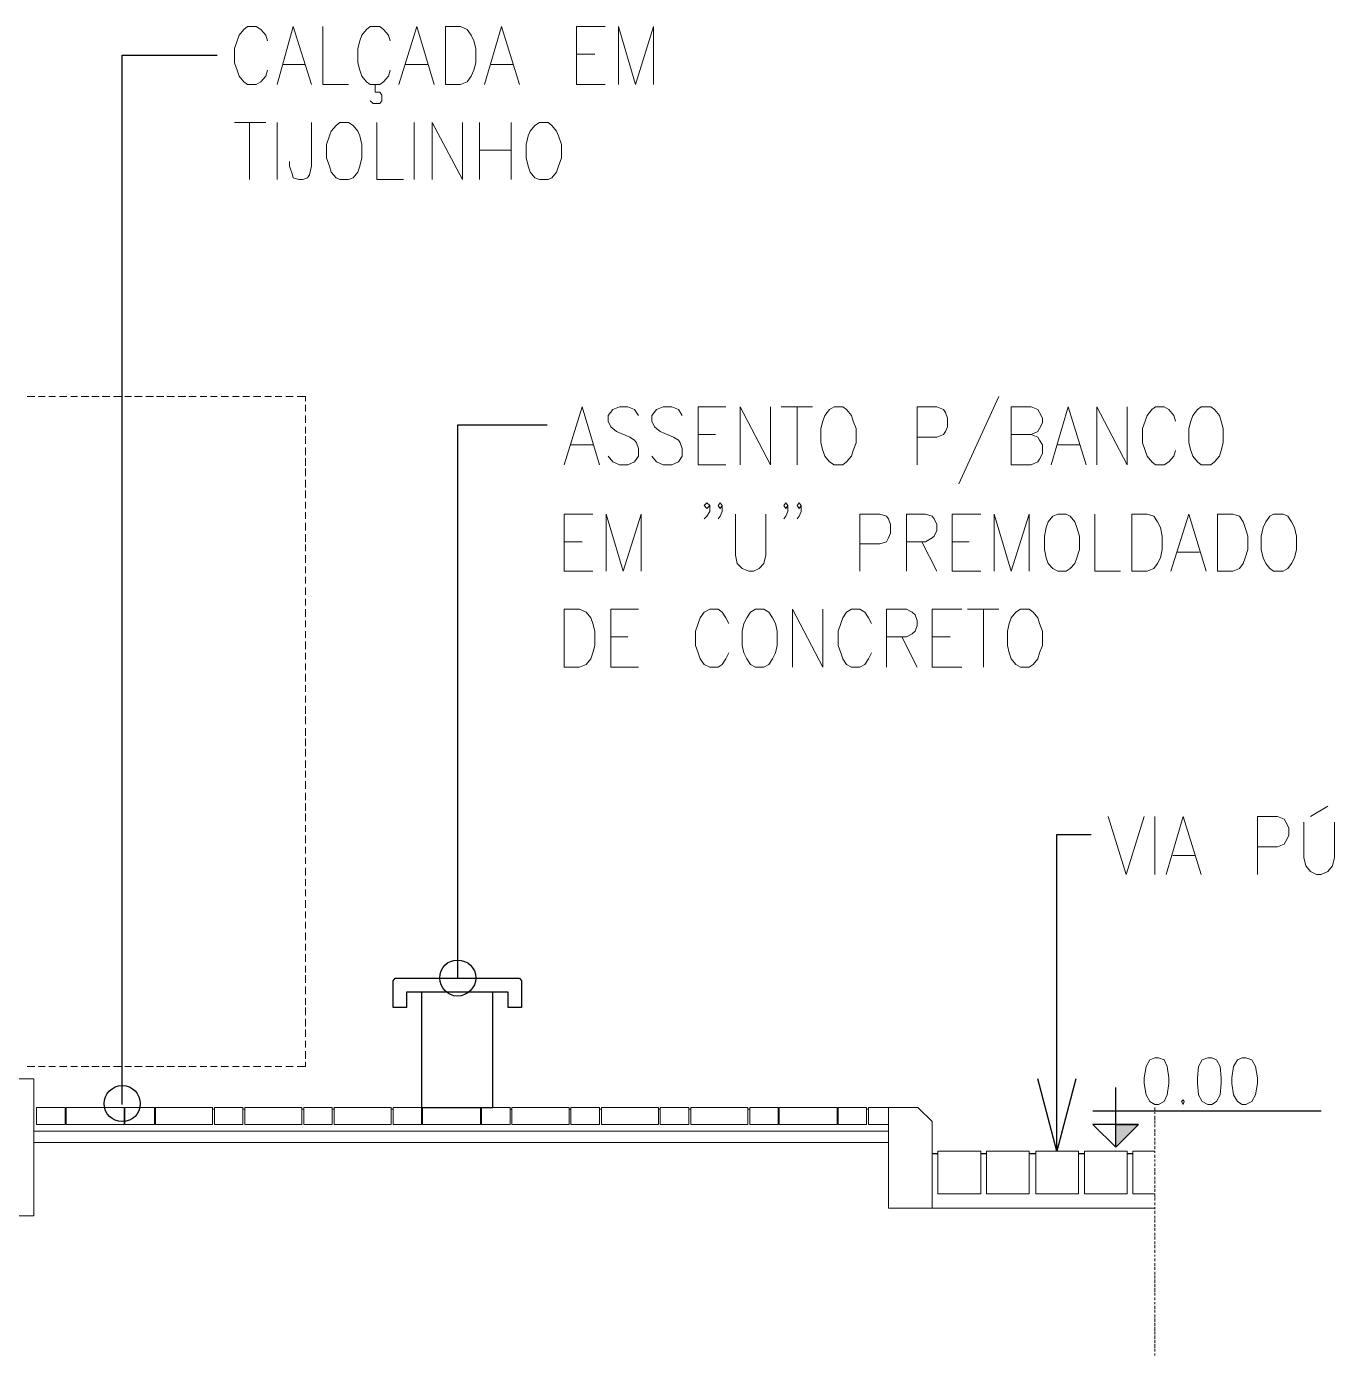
# Model space of a CAD drawing. Header units: millimetres. Extents: x 2928 to 3112, y 1220 to 1280.
# Drawn here: x 3082.811 to 3087.361, y 1247.515 to 1252.139 of the extents above; entities that cross this region are included whole.
import ezdxf

# ---------------------------------------------------------------- set-up
doc = ezdxf.new("R2010")
doc.units = ezdxf.units.MM

msp = doc.modelspace()

# ---------------------------------------------------------------- hatches: boundary and pattern name
at = {"true_color": 0x9a9a9a}
msp.add_hatch(color=253, dxfattribs=at).paths.add_polyline_path([(3086.60017, 1248.31839), (3086.67956, 1248.31839), (3086.60017, 1248.239)])

# ---------------------------------------------------------------- linework, layer by layer
at = {"color": 7, "linetype": 'Continuous', "lineweight": 9, "true_color": 0x000007}
for points in [[(3083.64945, 1252.08948), (3083.64284, 1252.10933), (3083.6263, 1252.12918), (3083.60976, 1252.1391), (3083.57998, 1252.1391), (3083.56675, 1252.12918), (3083.55021, 1252.10933), (3083.5436, 1252.08948), (3083.53367, 1252.06302), (3083.53367, 1252.0134), (3083.5436, 1251.98693), (3083.55021, 1251.96709), (3083.56675, 1251.94724), (3083.57998, 1251.93731), (3083.60976, 1251.93731), (3083.6263, 1251.94724), (3083.64284, 1251.96709), (3083.64945, 1251.98693)], [(3083.68253, 1251.93731), (3083.73877, 1252.1391), (3083.80162, 1251.93731)], [(3083.84131, 1252.1391), (3083.84131, 1251.93731), (3083.93063, 1251.93731)], [(3084.07618, 1252.08948), (3084.06956, 1252.10933), (3084.05302, 1252.12918), (3084.03979, 1252.1391), (3084.00671, 1252.1391), (3083.99348, 1252.12918), (3083.97694, 1252.10933), (3083.97033, 1252.08948), (3083.96371, 1252.06302), (3083.96371, 1252.0134), (3083.97033, 1251.98693), (3083.97694, 1251.96709), (3083.99348, 1251.94724), (3084.00671, 1251.93731), (3084.03979, 1251.93731), (3084.05302, 1251.94724), (3084.06956, 1251.96709), (3084.07618, 1251.98693)], [(3084.10595, 1251.93731), (3084.1688, 1252.1391), (3084.22835, 1251.93731)], [(3084.40367, 1251.93731), (3084.46321, 1252.1391), (3084.52607, 1251.93731)], [(3084.72454, 1251.93731), (3084.72454, 1252.1391), (3084.82378, 1252.1391)], [(3084.87009, 1251.93731), (3084.87009, 1252.1391), (3084.92964, 1251.93731), (3084.99249, 1252.1391), (3084.99249, 1251.93731)], [(3083.70238, 1252.00678), (3083.77846, 1252.00678), (3083.77846, 1252.00678)], [(3084.12911, 1252.00678), (3084.20519, 1252.00678), (3084.20519, 1252.00678)], [(3084.42683, 1252.00678), (3084.50291, 1252.00678), (3084.50291, 1252.00678)], [(3084.72454, 1252.04317), (3084.7874, 1252.04317), (3084.7874, 1252.04317)], [(3084.00671, 1251.88108), (3084.01664, 1251.87115), (3084.03979, 1251.87115), (3084.04641, 1251.88108), (3084.04641, 1251.90093), (3084.03979, 1251.91085), (3084.02325, 1251.91085), (3084.02325, 1251.93731)], [(3084.72454, 1251.93731), (3084.82378, 1251.93731), (3084.82378, 1251.93731)], [(3083.53367, 1251.80499), (3083.64284, 1251.80499), (3083.64284, 1251.80499)], [(3083.5866, 1251.80499), (3083.5866, 1251.60652), (3083.5866, 1251.60652)], [(3083.68253, 1251.80499), (3083.68253, 1251.60652), (3083.68253, 1251.60652)], [(3083.80162, 1251.80499), (3083.80162, 1251.65283), (3083.795, 1251.62306), (3083.78839, 1251.61313), (3083.77185, 1251.60652), (3083.75861, 1251.60652), (3083.73877, 1251.61313), (3083.73546, 1251.62306), (3083.72553, 1251.65283), (3083.72553, 1251.66937)], [(3084.02987, 1251.80499), (3084.02987, 1251.60652), (3084.12249, 1251.60652)], [(3084.15888, 1251.80499), (3084.15888, 1251.60652), (3084.15888, 1251.60652)], [(3084.22173, 1251.60652), (3084.22173, 1251.80499), (3084.32759, 1251.60652), (3084.32759, 1251.80499)], [(3084.38713, 1251.80499), (3084.38713, 1251.60652), (3084.38713, 1251.60652)], [(3084.49629, 1251.80499), (3084.49629, 1251.60652), (3084.49629, 1251.60652)], [(3084.38713, 1251.70906), (3084.49629, 1251.70906), (3084.49629, 1251.70906)], [(3086.19329, 1250.8523), (3086.05435, 1250.54796), (3086.05435, 1250.54796)], [(3084.68154, 1250.61412), (3084.74439, 1250.81591), (3084.80394, 1250.61412)], [(3084.93956, 1250.78614), (3084.92633, 1250.80599), (3084.90317, 1250.81591), (3084.8734, 1250.81591), (3084.85025, 1250.80599), (3084.83371, 1250.78614), (3084.83371, 1250.76629), (3084.84363, 1250.74644), (3084.85025, 1250.73983), (3084.86348, 1250.7299), (3084.90979, 1250.71005), (3084.92633, 1250.70013), (3084.93295, 1250.69021), (3084.93956, 1250.67036), (3084.93956, 1250.64389), (3084.92633, 1250.62405), (3084.90317, 1250.61412), (3084.8734, 1250.61412), (3084.85025, 1250.62405), (3084.83371, 1250.64389)], [(3085.09173, 1250.78614), (3085.0785, 1250.80599), (3085.05534, 1250.81591), (3085.02557, 1250.81591), (3085.00241, 1250.80599), (3084.98587, 1250.78614), (3084.98587, 1250.76629), (3084.9958, 1250.74644), (3085.00241, 1250.73983), (3085.01565, 1250.7299), (3085.06196, 1250.71005), (3085.0785, 1250.70013), (3085.08511, 1250.69021), (3085.09173, 1250.67036), (3085.09173, 1250.64389), (3085.0785, 1250.62405), (3085.05534, 1250.61412), (3085.02557, 1250.61412), (3085.00241, 1250.62405), (3084.98587, 1250.64389)], [(3085.14796, 1250.61412), (3085.14796, 1250.81591), (3085.2439, 1250.81591)], [(3085.29352, 1250.61412), (3085.29352, 1250.81591), (3085.39937, 1250.61412), (3085.39937, 1250.81591)], [(3085.43576, 1250.81591), (3085.54492, 1250.81591), (3085.54492, 1250.81591)], [(3085.49199, 1250.81591), (3085.49199, 1250.61412), (3085.49199, 1250.61412)], [(3085.9088, 1250.61412), (3085.9088, 1250.81591), (3085.97827, 1250.81591), (3086.00142, 1250.80599), (3086.00804, 1250.79606), (3086.01465, 1250.77621), (3086.01465, 1250.74644), (3086.00804, 1250.7299), (3086.00142, 1250.71998), (3085.97827, 1250.71005), (3085.9088, 1250.71005)], [(3086.30576, 1250.71998), (3086.32891, 1250.71005), (3086.33553, 1250.70013), (3086.34545, 1250.68359), (3086.34545, 1250.65382), (3086.33553, 1250.63397), (3086.32891, 1250.62405), (3086.30576, 1250.61412), (3086.23629, 1250.61412), (3086.23629, 1250.81591), (3086.30576, 1250.81591), (3086.32891, 1250.80599), (3086.33553, 1250.79606), (3086.34545, 1250.77621), (3086.34545, 1250.75967), (3086.33553, 1250.73983), (3086.32891, 1250.7299), (3086.30576, 1250.71998), (3086.23629, 1250.71998)], [(3086.37522, 1250.61412), (3086.43477, 1250.81591), (3086.49762, 1250.61412)], [(3086.53401, 1250.61412), (3086.53401, 1250.81591), (3086.63986, 1250.61412), (3086.63986, 1250.81591)], [(3086.80857, 1250.76629), (3086.80195, 1250.78614), (3086.78541, 1250.80599), (3086.76887, 1250.81591), (3086.7391, 1250.81591), (3086.72587, 1250.80599), (3086.70933, 1250.78614), (3086.70271, 1250.76629), (3086.69279, 1250.73983), (3086.69279, 1250.69021), (3086.70271, 1250.66374), (3086.70933, 1250.64389), (3086.72587, 1250.62405), (3086.7391, 1250.61412), (3086.76887, 1250.61412), (3086.78541, 1250.62405), (3086.80195, 1250.64389), (3086.80857, 1250.66374)], [(3085.14796, 1250.71998), (3085.20751, 1250.71998), (3085.20751, 1250.71998)], [(3084.7047, 1250.68359), (3084.78078, 1250.68359), (3084.78078, 1250.68359)], [(3086.39838, 1250.68359), (3086.47446, 1250.68359), (3086.47446, 1250.68359)], [(3085.14796, 1250.61412), (3085.2439, 1250.61412), (3085.2439, 1250.61412)], [(3085.18766, 1250.47188), (3085.17774, 1250.46196), (3085.16781, 1250.47188), (3085.17774, 1250.4818), (3085.18766, 1250.47188), (3085.18766, 1250.45203), (3085.17774, 1250.43549), (3085.16781, 1250.42557)], [(3085.23066, 1250.47188), (3085.22405, 1250.46196), (3085.21743, 1250.47188), (3085.22405, 1250.4818), (3085.23066, 1250.47188), (3085.23066, 1250.45203), (3085.22405, 1250.43549), (3085.21743, 1250.42557)], [(3085.45891, 1250.47188), (3085.4523, 1250.46196), (3085.44568, 1250.47188), (3085.4523, 1250.4818), (3085.45891, 1250.47188), (3085.45891, 1250.45203), (3085.4523, 1250.43549), (3085.44568, 1250.42557)], [(3085.50523, 1250.47188), (3085.49861, 1250.46196), (3085.49199, 1250.47188), (3085.49861, 1250.4818), (3085.50523, 1250.47188), (3085.50523, 1250.45203), (3085.49861, 1250.43549), (3085.49199, 1250.42557)], [(3084.68154, 1250.24363), (3084.68154, 1250.44211), (3084.78078, 1250.44211)], [(3084.82709, 1250.24363), (3084.82709, 1250.44211), (3084.88663, 1250.24363), (3084.94949, 1250.44211), (3084.94949, 1250.24363)], [(3085.27698, 1250.44211), (3085.27698, 1250.29986), (3085.28359, 1250.27009), (3085.30013, 1250.25355), (3085.32329, 1250.24363), (3085.33983, 1250.24363), (3085.35968, 1250.25355), (3085.37622, 1250.27009), (3085.38283, 1250.29986), (3085.38283, 1250.44211)], [(3085.71032, 1250.24363), (3085.71032, 1250.44211), (3085.77979, 1250.44211), (3085.80294, 1250.43549), (3085.80956, 1250.42557), (3085.81618, 1250.40572), (3085.81618, 1250.37595), (3085.80956, 1250.35941), (3085.80294, 1250.34618), (3085.77979, 1250.33956), (3085.71032, 1250.33956)], [(3085.87241, 1250.24363), (3085.87241, 1250.44211), (3085.93857, 1250.44211), (3085.96173, 1250.43549), (3085.96834, 1250.42557), (3085.97827, 1250.40572), (3085.97827, 1250.38587), (3085.96834, 1250.36602), (3085.96173, 1250.35941), (3085.93857, 1250.34618), (3085.87241, 1250.34618)], [(3086.03119, 1250.24363), (3086.03119, 1250.44211), (3086.13043, 1250.44211)], [(3086.17675, 1250.24363), (3086.17675, 1250.44211), (3086.23629, 1250.24363), (3086.29914, 1250.44211), (3086.29914, 1250.24363)], [(3086.52739, 1250.44211), (3086.52739, 1250.24363), (3086.61671, 1250.24363)], [(3086.79203, 1250.24363), (3086.85488, 1250.44211), (3086.91442, 1250.24363)], [(3084.68154, 1250.34618), (3084.74439, 1250.34618), (3084.74439, 1250.34618)], [(3085.92534, 1250.34618), (3085.97827, 1250.24363), (3085.97827, 1250.24363)], [(3086.03119, 1250.34618), (3086.09074, 1250.34618), (3086.09074, 1250.34618)], [(3086.81519, 1250.30979), (3086.89127, 1250.30979), (3086.89127, 1250.30979)], [(3084.68154, 1250.24363), (3084.78078, 1250.24363), (3084.78078, 1250.24363)], [(3086.03119, 1250.24363), (3086.13043, 1250.24363), (3086.13043, 1250.24363)], [(3084.84363, 1249.90952), (3084.84363, 1250.11131), (3084.93956, 1250.11131)], [(3085.25382, 1250.06169), (3085.2439, 1250.08154), (3085.23066, 1250.10139), (3085.21743, 1250.11131), (3085.18766, 1250.11131), (3085.16781, 1250.10139), (3085.15458, 1250.08154), (3085.14796, 1250.06169), (3085.13804, 1250.03523), (3085.13804, 1249.98561), (3085.14796, 1249.95914), (3085.15458, 1249.9393), (3085.16781, 1249.91945), (3085.18766, 1249.90952), (3085.21743, 1249.90952), (3085.23066, 1249.91945), (3085.2439, 1249.9393), (3085.25382, 1249.95914)], [(3085.47545, 1249.90952), (3085.47545, 1250.11131), (3085.58131, 1249.90952), (3085.58131, 1250.11131)], [(3085.75002, 1250.06169), (3085.74009, 1250.08154), (3085.72686, 1250.10139), (3085.71032, 1250.11131), (3085.68055, 1250.11131), (3085.66401, 1250.10139), (3085.65078, 1250.08154), (3085.64416, 1250.06169), (3085.63424, 1250.03523), (3085.63424, 1249.98561), (3085.64416, 1249.95914), (3085.65078, 1249.9393), (3085.66401, 1249.91945), (3085.68055, 1249.90952), (3085.71032, 1249.90952), (3085.72686, 1249.91945), (3085.74009, 1249.9393), (3085.75002, 1249.95914)], [(3085.80294, 1249.90952), (3085.80294, 1250.11131), (3085.87241, 1250.11131), (3085.89226, 1250.10139), (3085.90218, 1250.09146), (3085.9088, 1250.07161), (3085.9088, 1250.05507), (3085.90218, 1250.03523), (3085.89226, 1250.0253), (3085.87241, 1250.01538), (3085.80294, 1250.01538)], [(3085.96173, 1249.90952), (3085.96173, 1250.11131), (3086.06427, 1250.11131)], [(3086.08412, 1250.11131), (3086.19329, 1250.11131), (3086.19329, 1250.11131)], [(3086.14036, 1250.11131), (3086.14036, 1249.90952), (3086.14036, 1249.90952)], [(3084.84363, 1250.01538), (3084.90317, 1250.01538), (3084.90317, 1250.01538)], [(3085.85587, 1250.01538), (3085.9088, 1249.90952), (3085.9088, 1249.90952)], [(3085.96173, 1250.01538), (3086.02458, 1250.01538), (3086.02458, 1250.01538)], [(3084.84363, 1249.90952), (3084.93956, 1249.90952), (3084.93956, 1249.90952)], [(3085.96173, 1249.90952), (3086.06427, 1249.90952), (3086.06427, 1249.90952)], [(3087.33785, 1249.42656), (3087.2783, 1249.39017), (3087.2783, 1249.39017)], [(3086.5737, 1249.39017), (3086.63655, 1249.18838), (3086.69941, 1249.39017)], [(3086.73579, 1249.39017), (3086.73579, 1249.18838), (3086.73579, 1249.18838)], [(3086.77549, 1249.18838), (3086.83503, 1249.39017), (3086.89788, 1249.18838)], [(3087.09306, 1249.18838), (3087.09306, 1249.39017), (3087.16252, 1249.39017), (3087.18568, 1249.38025), (3087.19229, 1249.37032), (3087.20222, 1249.35048), (3087.20222, 1249.32401), (3087.19229, 1249.30416), (3087.18568, 1249.29424), (3087.16252, 1249.28432), (3087.09306, 1249.28432)], [(3087.25515, 1249.37032), (3087.25515, 1249.24793), (3087.26176, 1249.21816), (3087.2783, 1249.19831), (3087.29815, 1249.18838), (3087.31469, 1249.18838), (3087.33785, 1249.19831), (3087.35439, 1249.21816), (3087.361, 1249.24793), (3087.361, 1249.37032)], [(3086.79865, 1249.25454), (3086.87473, 1249.25454), (3086.87473, 1249.25454)], [(3086.73579, 1248.0769), (3086.65971, 1248.0769), (3086.65971, 1248.22576), (3086.73579, 1248.22576)], [(3085.96173, 1248.02728), (3086.73579, 1248.02728), (3086.73579, 1248.02728)]]:
    msp.add_lwpolyline(points, dxfattribs=at)
for points in [[(3084.26804, 1251.93731), (3084.26804, 1252.1391), (3084.32097, 1252.1391), (3084.34413, 1252.12918), (3084.35736, 1252.10933), (3084.36728, 1252.08948), (3084.3739, 1252.06302), (3084.3739, 1252.0134), (3084.36728, 1251.98693), (3084.35736, 1251.96709), (3084.34413, 1251.94724), (3084.32097, 1251.93731)], [(3083.90086, 1251.80499), (3083.88763, 1251.79507), (3083.87109, 1251.77522), (3083.86447, 1251.75868), (3083.85455, 1251.72891), (3083.85455, 1251.6826), (3083.86447, 1251.65283), (3083.87109, 1251.63298), (3083.88763, 1251.61313), (3083.90086, 1251.60652), (3083.93063, 1251.60652), (3083.94717, 1251.61313), (3083.96371, 1251.63298), (3083.97033, 1251.65283), (3083.97694, 1251.6826), (3083.97694, 1251.72891), (3083.97033, 1251.75868), (3083.96371, 1251.77522), (3083.94717, 1251.79507), (3083.93063, 1251.80499)], [(3084.59553, 1251.80499), (3084.57899, 1251.79507), (3084.56245, 1251.77522), (3084.55584, 1251.75868), (3084.54922, 1251.72891), (3084.54922, 1251.6826), (3084.55584, 1251.65283), (3084.56245, 1251.63298), (3084.57899, 1251.61313), (3084.59553, 1251.60652), (3084.6253, 1251.60652), (3084.63854, 1251.61313), (3084.65508, 1251.63298), (3084.66169, 1251.65283), (3084.67162, 1251.6826), (3084.67162, 1251.72891), (3084.66169, 1251.75868), (3084.65508, 1251.77522), (3084.63854, 1251.79507), (3084.6253, 1251.80499)], [(3085.62101, 1250.81591), (3085.60447, 1250.80599), (3085.58793, 1250.78614), (3085.58131, 1250.76629), (3085.57469, 1250.73983), (3085.57469, 1250.69021), (3085.58131, 1250.66374), (3085.58793, 1250.64389), (3085.60447, 1250.62405), (3085.62101, 1250.61412), (3085.65078, 1250.61412), (3085.66401, 1250.62405), (3085.68055, 1250.64389), (3085.68717, 1250.66374), (3085.69709, 1250.69021), (3085.69709, 1250.73983), (3085.68717, 1250.76629), (3085.68055, 1250.78614), (3085.66401, 1250.80599), (3085.65078, 1250.81591)], [(3086.89788, 1250.81591), (3086.88465, 1250.80599), (3086.86811, 1250.78614), (3086.8615, 1250.76629), (3086.85488, 1250.73983), (3086.85488, 1250.69021), (3086.8615, 1250.66374), (3086.86811, 1250.64389), (3086.88465, 1250.62405), (3086.89788, 1250.61412), (3086.93096, 1250.61412), (3086.9442, 1250.62405), (3086.96074, 1250.64389), (3086.96735, 1250.66374), (3086.97397, 1250.69021), (3086.97397, 1250.73983), (3086.96735, 1250.76629), (3086.96074, 1250.78614), (3086.9442, 1250.80599), (3086.93096, 1250.81591)], [(3086.39838, 1250.44211), (3086.38184, 1250.43549), (3086.3653, 1250.41564), (3086.35868, 1250.3958), (3086.35207, 1250.36602), (3086.35207, 1250.31971), (3086.35868, 1250.28994), (3086.3653, 1250.27009), (3086.38184, 1250.25355), (3086.39838, 1250.24363), (3086.42815, 1250.24363), (3086.44138, 1250.25355), (3086.45792, 1250.27009), (3086.46454, 1250.28994), (3086.47446, 1250.31971), (3086.47446, 1250.36602), (3086.46454, 1250.3958), (3086.45792, 1250.41564), (3086.44138, 1250.43549), (3086.42815, 1250.44211)], [(3086.6564, 1250.24363), (3086.6564, 1250.44211), (3086.70933, 1250.44211), (3086.73249, 1250.43549), (3086.74572, 1250.41564), (3086.75564, 1250.3958), (3086.76226, 1250.36602), (3086.76226, 1250.31971), (3086.75564, 1250.28994), (3086.74572, 1250.27009), (3086.73249, 1250.25355), (3086.70933, 1250.24363)], [(3086.95412, 1250.24363), (3086.95412, 1250.44211), (3087.00705, 1250.44211), (3087.0302, 1250.43549), (3087.04344, 1250.41564), (3087.05005, 1250.3958), (3087.05998, 1250.36602), (3087.05998, 1250.31971), (3087.05005, 1250.28994), (3087.04344, 1250.27009), (3087.0302, 1250.25355), (3087.00705, 1250.24363)], [(3087.14929, 1250.44211), (3087.13606, 1250.43549), (3087.12283, 1250.41564), (3087.1129, 1250.3958), (3087.10629, 1250.36602), (3087.10629, 1250.31971), (3087.1129, 1250.28994), (3087.12283, 1250.27009), (3087.13606, 1250.25355), (3087.14929, 1250.24363), (3087.18237, 1250.24363), (3087.19891, 1250.25355), (3087.21214, 1250.27009), (3087.22207, 1250.28994), (3087.22868, 1250.31971), (3087.22868, 1250.36602), (3087.22207, 1250.3958), (3087.21214, 1250.41564), (3087.19891, 1250.43549), (3087.18237, 1250.44211)], [(3084.68154, 1249.90952), (3084.68154, 1250.11131), (3084.73447, 1250.11131), (3084.75762, 1250.10139), (3084.77416, 1250.08154), (3084.78078, 1250.06169), (3084.7874, 1250.03523), (3084.7874, 1249.98561), (3084.78078, 1249.95914), (3084.77416, 1249.9393), (3084.75762, 1249.91945), (3084.73447, 1249.90952)], [(3085.34644, 1250.11131), (3085.3299, 1250.10139), (3085.31667, 1250.08154), (3085.30675, 1250.06169), (3085.30013, 1250.03523), (3085.30013, 1249.98561), (3085.30675, 1249.95914), (3085.31667, 1249.9393), (3085.3299, 1249.91945), (3085.34644, 1249.90952), (3085.37622, 1249.90952), (3085.39276, 1249.91945), (3085.40599, 1249.9393), (3085.41591, 1249.95914), (3085.42253, 1249.98561), (3085.42253, 1250.03523), (3085.41591, 1250.06169), (3085.40599, 1250.08154), (3085.39276, 1250.10139), (3085.37622, 1250.11131)], [(3086.26937, 1250.11131), (3086.25283, 1250.10139), (3086.23629, 1250.08154), (3086.22967, 1250.06169), (3086.22306, 1250.03523), (3086.22306, 1249.98561), (3086.22967, 1249.95914), (3086.23629, 1249.9393), (3086.25283, 1249.91945), (3086.26937, 1249.90952), (3086.29914, 1249.90952), (3086.31237, 1249.91945), (3086.32891, 1249.9393), (3086.33553, 1249.95914), (3086.34545, 1249.98561), (3086.34545, 1250.03523), (3086.33553, 1250.06169), (3086.32891, 1250.08154), (3086.31237, 1250.10139), (3086.29914, 1250.11131)], [(3086.73579, 1248.54995), (3086.71925, 1248.54333), (3086.70602, 1248.52017), (3086.69941, 1248.48048), (3086.69941, 1248.46063), (3086.70602, 1248.42093), (3086.71925, 1248.39778), (3086.73579, 1248.38785), (3086.74903, 1248.38785), (3086.76887, 1248.39778), (3086.7788, 1248.42093), (3086.78541, 1248.46063), (3086.78541, 1248.48048), (3086.7788, 1248.52017), (3086.76887, 1248.54333), (3086.74903, 1248.54995)], [(3086.92104, 1248.54995), (3086.90119, 1248.54333), (3086.88796, 1248.52017), (3086.88465, 1248.48048), (3086.88465, 1248.46063), (3086.88796, 1248.42093), (3086.90119, 1248.39778), (3086.92104, 1248.38785), (3086.93427, 1248.38785), (3086.95081, 1248.39778), (3086.96404, 1248.42093), (3086.96735, 1248.46063), (3086.96735, 1248.48048), (3086.96404, 1248.52017), (3086.95081, 1248.54333), (3086.93427, 1248.54995)], [(3087.04013, 1248.54995), (3087.02359, 1248.54333), (3087.01036, 1248.52017), (3087.00374, 1248.48048), (3087.00374, 1248.46063), (3087.01036, 1248.42093), (3087.02359, 1248.39778), (3087.04013, 1248.38785), (3087.05336, 1248.38785), (3087.07321, 1248.39778), (3087.08644, 1248.42093), (3087.09306, 1248.46063), (3087.09306, 1248.48048), (3087.08644, 1248.52017), (3087.07321, 1248.54333), (3087.05336, 1248.54995)], [(3082.83569, 1248.47717), (3082.83569, 1248.00082), (3082.55782, 1248.00082), (3082.55782, 1248.40109), (3082.08478, 1248.40109), (3082.08478, 1248.47717)], [(3086.83503, 1248.40439), (3086.82842, 1248.39778), (3086.83503, 1248.38785), (3086.83834, 1248.39778)], [(3085.96173, 1248.32831), (3085.96173, 1248.02728), (3085.80956, 1248.02728), (3085.80956, 1248.37793), (3085.91211, 1248.37793)], [(3086.13043, 1248.0769), (3085.98158, 1248.0769), (3085.98158, 1248.22576), (3086.13043, 1248.22576)], [(3086.29914, 1248.0769), (3086.15028, 1248.0769), (3086.15028, 1248.22576), (3086.29914, 1248.22576)], [(3086.47116, 1248.0769), (3086.3223, 1248.0769), (3086.3223, 1248.22576), (3086.47116, 1248.22576)], [(3086.63986, 1248.0769), (3086.491, 1248.0769), (3086.491, 1248.22576), (3086.63986, 1248.22576)]]:
    msp.add_lwpolyline(points, close=True, dxfattribs=at)
at = {"color": 253, "linetype": 'Continuous', "lineweight": -2, "true_color": 0x9a9a9a}
for points in [[(3083.14333, 1248.38785), (3083.14333, 1252.03986), (3083.47413, 1252.03986)], [(3084.31105, 1248.82782), (3084.31105, 1250.75306), (3084.622, 1250.75306)], [(3086.39507, 1248.22576), (3086.39507, 1248.47717), (3086.39507, 1249.32732), (3086.51416, 1249.32732)], [(3086.46123, 1248.47717), (3086.39507, 1248.22576), (3086.32891, 1248.47717)], [(3086.60017, 1248.239), (3086.60017, 1248.4474), (3086.60017, 1248.4474)], [(3087.31469, 1248.3647), (3086.52078, 1248.3647), (3086.52078, 1248.3647)], [(3086.67956, 1248.31839), (3086.52078, 1248.31839), (3086.52078, 1248.31839)], [(3086.67956, 1248.31839), (3086.60017, 1248.239), (3086.52078, 1248.31839)], [(3085.98158, 1248.21584), (3085.96173, 1248.21584), (3085.96173, 1248.21584)], [(3086.15028, 1248.21584), (3086.13043, 1248.21584), (3086.13043, 1248.21584)], [(3086.3223, 1248.21584), (3086.29914, 1248.21584), (3086.29914, 1248.21584)], [(3086.491, 1248.21584), (3086.47116, 1248.21584), (3086.47116, 1248.21584)], [(3086.65971, 1248.21584), (3086.63986, 1248.21584), (3086.63986, 1248.21584)]]:
    msp.add_lwpolyline(points, dxfattribs=at)
at = {"color": 252, "linetype": 'Continuous', "lineweight": 5, "true_color": 0x989898}
for points in [[(3082.81253, 1250.8523), (3082.839, 1250.8523), (3082.839, 1250.8523)], [(3082.85223, 1250.8523), (3082.87538, 1250.8523), (3082.87538, 1250.8523)], [(3082.88862, 1250.8523), (3082.91177, 1250.8523), (3082.91177, 1250.8523)], [(3082.925, 1250.8523), (3082.95147, 1250.8523), (3082.95147, 1250.8523)], [(3082.9647, 1250.8523), (3082.98786, 1250.8523), (3082.98786, 1250.8523)], [(3083.00109, 1250.8523), (3083.02755, 1250.8523), (3083.02755, 1250.8523)], [(3083.03748, 1250.8523), (3083.06394, 1250.8523), (3083.06394, 1250.8523)], [(3083.07386, 1250.8523), (3083.10033, 1250.8523), (3083.10033, 1250.8523)], [(3083.11356, 1250.8523), (3083.14002, 1250.8523), (3083.14002, 1250.8523)], [(3083.15326, 1250.8523), (3083.17641, 1250.8523), (3083.17641, 1250.8523)], [(3083.18633, 1250.8523), (3083.2128, 1250.8523), (3083.2128, 1250.8523)], [(3083.22603, 1250.8523), (3083.25249, 1250.8523), (3083.25249, 1250.8523)], [(3083.26242, 1250.8523), (3083.28888, 1250.8523), (3083.28888, 1250.8523)], [(3083.29881, 1250.8523), (3083.32527, 1250.8523), (3083.32527, 1250.8523)], [(3083.3385, 1250.8523), (3083.36497, 1250.8523), (3083.36497, 1250.8523)], [(3083.37489, 1250.8523), (3083.40135, 1250.8523), (3083.40135, 1250.8523)], [(3083.41459, 1250.8523), (3083.43774, 1250.8523), (3083.43774, 1250.8523)], [(3083.45097, 1250.8523), (3083.47413, 1250.8523), (3083.47413, 1250.8523)], [(3083.48736, 1250.8523), (3083.51382, 1250.8523), (3083.51382, 1250.8523)], [(3083.52706, 1250.8523), (3083.55021, 1250.8523), (3083.55021, 1250.8523)], [(3083.56344, 1250.8523), (3083.5866, 1250.8523), (3083.5866, 1250.8523)], [(3083.59983, 1250.8523), (3083.6263, 1250.8523), (3083.6263, 1250.8523)], [(3083.63953, 1250.8523), (3083.66268, 1250.8523), (3083.66268, 1250.8523)], [(3083.67592, 1250.8523), (3083.69907, 1250.8523), (3083.69907, 1250.8523)], [(3083.7123, 1250.8523), (3083.73877, 1250.8523), (3083.73877, 1250.8523)], [(3083.752, 1250.8523), (3083.78177, 1250.8523), (3083.78177, 1250.83576)], [(3083.78177, 1250.82253), (3083.78177, 1250.79937), (3083.78177, 1250.79937)], [(3083.78177, 1250.78614), (3083.78177, 1250.75967), (3083.78177, 1250.75967)], [(3083.78177, 1250.74644), (3083.78177, 1250.72329), (3083.78177, 1250.72329)], [(3083.78177, 1250.71336), (3083.78177, 1250.6869), (3083.78177, 1250.6869)], [(3083.78177, 1250.67367), (3083.78177, 1250.6472), (3083.78177, 1250.6472)], [(3083.78177, 1250.63728), (3083.78177, 1250.61081), (3083.78177, 1250.61081)], [(3083.78177, 1250.60089), (3083.78177, 1250.57443), (3083.78177, 1250.57443)], [(3083.78177, 1250.56119), (3083.78177, 1250.53473), (3083.78177, 1250.53473)], [(3083.78177, 1250.52481), (3083.78177, 1250.49834), (3083.78177, 1250.49834)], [(3083.78177, 1250.48511), (3083.78177, 1250.46196), (3083.78177, 1250.46196)], [(3083.78177, 1250.44872), (3083.78177, 1250.42557), (3083.78177, 1250.42557)], [(3083.78177, 1250.41234), (3083.78177, 1250.38587), (3083.78177, 1250.38587)], [(3083.78177, 1250.37264), (3083.78177, 1250.34618), (3083.78177, 1250.34618)], [(3083.78177, 1250.33625), (3083.78177, 1250.3131), (3083.78177, 1250.3131)], [(3083.78177, 1250.29986), (3083.78177, 1250.2734), (3083.78177, 1250.2734)], [(3083.78177, 1250.26017), (3083.78177, 1250.23701), (3083.78177, 1250.23701)], [(3083.78177, 1250.22378), (3083.78177, 1250.20063), (3083.78177, 1250.20063)], [(3083.78177, 1250.18739), (3083.78177, 1250.16093), (3083.78177, 1250.16093)], [(3083.78177, 1250.1477), (3083.78177, 1250.12454), (3083.78177, 1250.12454)], [(3083.78177, 1250.11131), (3083.78177, 1250.08485), (3083.78177, 1250.08485)], [(3083.78177, 1250.07161), (3083.78177, 1250.04846), (3083.78177, 1250.04846)], [(3083.78177, 1250.03523), (3083.78177, 1250.01207), (3083.78177, 1250.01207)], [(3083.78177, 1249.99884), (3083.78177, 1249.97238), (3083.78177, 1249.97238)], [(3083.78177, 1249.95914), (3083.78177, 1249.93599), (3083.78177, 1249.93599)], [(3083.78177, 1249.92276), (3083.78177, 1249.8996), (3083.78177, 1249.8996)], [(3083.78177, 1249.88637), (3083.78177, 1249.8599), (3083.78177, 1249.8599)], [(3083.78177, 1249.84667), (3083.78177, 1249.82352), (3083.78177, 1249.82352)], [(3083.78177, 1249.81028), (3083.78177, 1249.78713), (3083.78177, 1249.78713)], [(3083.78177, 1249.7739), (3083.78177, 1249.74743), (3083.78177, 1249.74743)], [(3083.78177, 1249.73751), (3083.78177, 1249.71104), (3083.78177, 1249.71104)], [(3083.78177, 1249.69781), (3083.78177, 1249.67135), (3083.78177, 1249.67135)], [(3083.78177, 1249.66143), (3083.78177, 1249.63496), (3083.78177, 1249.63496)], [(3083.78177, 1249.62504), (3083.78177, 1249.59857), (3083.78177, 1249.59857)], [(3083.78177, 1249.58534), (3083.78177, 1249.55888), (3083.78177, 1249.55888)], [(3083.78177, 1249.54895), (3083.78177, 1249.5258), (3083.78177, 1249.5258)], [(3083.78177, 1249.51257), (3083.78177, 1249.4861), (3083.78177, 1249.4861)], [(3083.78177, 1249.47287), (3083.78177, 1249.44641), (3083.78177, 1249.44641)], [(3083.78177, 1249.43648), (3083.78177, 1249.41002), (3083.78177, 1249.41002)], [(3083.78177, 1249.4001), (3083.78177, 1249.37363), (3083.78177, 1249.37363)], [(3083.78177, 1249.3604), (3083.78177, 1249.33724), (3083.78177, 1249.33724)], [(3083.78177, 1249.32401), (3083.78177, 1249.29755), (3083.78177, 1249.29755)], [(3083.78177, 1249.28432), (3083.78177, 1249.26116), (3083.78177, 1249.26116)], [(3083.78177, 1249.24793), (3083.78177, 1249.22477), (3083.78177, 1249.22477)], [(3083.78177, 1249.21154), (3083.78177, 1249.18508), (3083.78177, 1249.18508)], [(3083.78177, 1249.17184), (3083.78177, 1249.14869), (3083.78177, 1249.14869)], [(3083.78177, 1249.13546), (3083.78177, 1249.1123), (3083.78177, 1249.1123)], [(3083.78177, 1249.09907), (3083.78177, 1249.07261), (3083.78177, 1249.07261)], [(3083.78177, 1249.05937), (3083.78177, 1249.03622), (3083.78177, 1249.03622)], [(3083.78177, 1249.02299), (3083.78177, 1248.99983), (3083.78177, 1248.99983)], [(3083.78177, 1248.9866), (3083.78177, 1248.96013), (3083.78177, 1248.96013)], [(3083.78177, 1248.9469), (3083.78177, 1248.92375), (3083.78177, 1248.92375)], [(3083.78177, 1248.91051), (3083.78177, 1248.88405), (3083.78177, 1248.88405)], [(3083.78177, 1248.87082), (3083.78177, 1248.84766), (3083.78177, 1248.84766)], [(3083.78177, 1248.83774), (3083.78177, 1248.81128), (3083.78177, 1248.81128)], [(3083.78177, 1248.79804), (3083.78177, 1248.77158), (3083.78177, 1248.77158)], [(3083.78177, 1248.75835), (3083.78177, 1248.73519), (3083.78177, 1248.73519)], [(3083.78177, 1248.72527), (3083.78177, 1248.6988), (3083.78177, 1248.6988)], [(3083.78177, 1248.68557), (3083.78177, 1248.65911), (3083.78177, 1248.65911)], [(3083.78177, 1248.64918), (3083.78177, 1248.62272), (3083.78177, 1248.62272)], [(3083.78177, 1248.60949), (3083.78177, 1248.58633), (3083.78177, 1248.58633)], [(3083.78177, 1248.53671), (3083.78177, 1248.52017), (3083.752, 1248.52017)], [(3083.78177, 1248.5731), (3083.78177, 1248.54664), (3083.78177, 1248.54664)], [(3082.839, 1248.52017), (3082.81253, 1248.52017), (3082.81253, 1248.52017)], [(3082.87538, 1248.52017), (3082.85223, 1248.52017), (3082.85223, 1248.52017)], [(3082.91177, 1248.52017), (3082.88862, 1248.52017), (3082.88862, 1248.52017)], [(3082.95147, 1248.52017), (3082.925, 1248.52017), (3082.925, 1248.52017)], [(3082.98786, 1248.52017), (3082.9647, 1248.52017), (3082.9647, 1248.52017)], [(3083.02755, 1248.52017), (3083.00109, 1248.52017), (3083.00109, 1248.52017)], [(3083.06394, 1248.52017), (3083.03748, 1248.52017), (3083.03748, 1248.52017)], [(3083.10033, 1248.52017), (3083.07386, 1248.52017), (3083.07386, 1248.52017)], [(3083.14002, 1248.52017), (3083.11356, 1248.52017), (3083.11356, 1248.52017)], [(3083.17641, 1248.52017), (3083.15326, 1248.52017), (3083.15326, 1248.52017)], [(3083.2128, 1248.52017), (3083.18633, 1248.52017), (3083.18633, 1248.52017)], [(3083.25249, 1248.52017), (3083.22603, 1248.52017), (3083.22603, 1248.52017)], [(3083.28888, 1248.52017), (3083.26242, 1248.52017), (3083.26242, 1248.52017)], [(3083.32527, 1248.52017), (3083.29881, 1248.52017), (3083.29881, 1248.52017)], [(3083.36497, 1248.52017), (3083.3385, 1248.52017), (3083.3385, 1248.52017)], [(3083.40135, 1248.52017), (3083.37489, 1248.52017), (3083.37489, 1248.52017)], [(3083.43774, 1248.52017), (3083.41459, 1248.52017), (3083.41459, 1248.52017)], [(3083.47413, 1248.52017), (3083.45097, 1248.52017), (3083.45097, 1248.52017)], [(3083.51382, 1248.52017), (3083.48736, 1248.52017), (3083.48736, 1248.52017)], [(3083.55021, 1248.52017), (3083.52706, 1248.52017), (3083.52706, 1248.52017)], [(3083.5866, 1248.52017), (3083.56344, 1248.52017), (3083.56344, 1248.52017)], [(3083.6263, 1248.52017), (3083.59983, 1248.52017), (3083.59983, 1248.52017)], [(3083.66268, 1248.52017), (3083.63953, 1248.52017), (3083.63953, 1248.52017)], [(3083.69907, 1248.52017), (3083.67592, 1248.52017), (3083.67592, 1248.52017)], [(3083.73877, 1248.52017), (3083.7123, 1248.52017), (3083.7123, 1248.52017)], [(3082.94485, 1248.37131), (3082.94816, 1248.37131), (3082.94816, 1248.37131)], [(3083.14995, 1248.37131), (3083.15326, 1248.37131), (3083.15326, 1248.37131)], [(3083.2558, 1248.37131), (3083.25911, 1248.37131), (3083.25911, 1248.37131)], [(3083.45759, 1248.37131), (3083.4642, 1248.37131), (3083.4642, 1248.37131)], [(3083.56344, 1248.37131), (3083.57006, 1248.37131), (3083.57006, 1248.37131)], [(3083.76854, 1248.37131), (3083.77515, 1248.37131), (3083.77515, 1248.37131)], [(3083.87439, 1248.37131), (3083.88101, 1248.37131), (3083.88101, 1248.37131)], [(3084.07949, 1248.37131), (3084.0861, 1248.37131), (3084.0861, 1248.37131)], [(3084.18534, 1248.37131), (3084.18865, 1248.37131), (3084.18865, 1248.37131)], [(3084.39044, 1248.37131), (3084.39375, 1248.37131), (3084.39375, 1248.37131)], [(3084.49299, 1248.37131), (3084.4996, 1248.37131), (3084.4996, 1248.37131)], [(3084.7047, 1248.37131), (3084.69808, 1248.37131), (3084.69808, 1248.37131)], [(3084.81055, 1248.37131), (3084.80394, 1248.37131), (3084.80394, 1248.37131)], [(3085.01565, 1248.37131), (3085.00903, 1248.37131), (3085.00903, 1248.37131)], [(3085.1215, 1248.37131), (3085.11489, 1248.37131), (3085.11489, 1248.37131)], [(3085.3266, 1248.37131), (3085.31998, 1248.37131), (3085.31998, 1248.37131)], [(3085.42914, 1248.37131), (3085.42584, 1248.37131), (3085.42584, 1248.37131)], [(3085.63424, 1248.37131), (3085.63093, 1248.37131), (3085.63093, 1248.37131)], [(3085.74009, 1248.37131), (3085.73348, 1248.37131), (3085.73348, 1248.37131)], [(3085.80956, 1248.31839), (3085.74009, 1248.31839), (3085.74009, 1248.37793), (3085.80956, 1248.37793)], [(3086.73579, 1248.36801), (3086.73579, 1248.37793), (3086.73579, 1248.37793)], [(3086.73579, 1248.35477), (3086.73579, 1248.36139), (3086.73579, 1248.36139)], [(3086.73579, 1248.33493), (3086.73579, 1248.34816), (3086.73579, 1248.34816)], [(3086.73579, 1248.32169), (3086.73579, 1248.33162), (3086.73579, 1248.33162)], [(3086.73579, 1248.30846), (3086.73579, 1248.31839), (3086.73579, 1248.31839)], [(3082.83569, 1248.29523), (3085.80956, 1248.29523), (3085.80956, 1248.29523)], [(3086.73579, 1248.29192), (3086.73579, 1248.30185), (3086.73579, 1248.30185)], [(3086.73579, 1248.27869), (3086.73579, 1248.28861), (3086.73579, 1248.28861)], [(3086.73579, 1248.26215), (3086.73579, 1248.27208), (3086.73579, 1248.27208)], [(3082.83569, 1248.25554), (3085.80956, 1248.25554), (3085.80956, 1248.25554)], [(3086.73579, 1248.24892), (3086.73579, 1248.25884), (3086.73579, 1248.25884)], [(3086.73579, 1248.23238), (3086.73579, 1248.2423), (3086.73579, 1248.2423)], [(3086.73579, 1248.21915), (3086.73579, 1248.22576), (3086.73579, 1248.22576)], [(3086.73579, 1248.20261), (3086.73579, 1248.21253), (3086.73579, 1248.21253)], [(3086.73579, 1248.18938), (3086.73579, 1248.19599), (3086.73579, 1248.19599)], [(3086.73579, 1248.17284), (3086.73579, 1248.18276), (3086.73579, 1248.18276)], [(3086.73579, 1248.1563), (3086.73579, 1248.16622), (3086.73579, 1248.16622)], [(3086.73579, 1248.14306), (3086.73579, 1248.15299), (3086.73579, 1248.15299)], [(3086.73579, 1248.12652), (3086.73579, 1248.13645), (3086.73579, 1248.13645)], [(3086.73579, 1248.11329), (3086.73579, 1248.12322), (3086.73579, 1248.12322)], [(3086.73579, 1248.09675), (3086.73579, 1248.10668), (3086.73579, 1248.10668)], [(3086.73579, 1248.08352), (3086.73579, 1248.09344), (3086.73579, 1248.09344)], [(3086.73579, 1248.06698), (3086.73579, 1248.0769), (3086.73579, 1248.0769)], [(3086.73579, 1248.05375), (3086.73579, 1248.06367), (3086.73579, 1248.06367)], [(3086.73579, 1248.03721), (3086.73579, 1248.04713), (3086.73579, 1248.04713)], [(3086.73579, 1248.02398), (3086.73579, 1248.03059), (3086.73579, 1248.03059)], [(3086.73579, 1248.00744), (3086.73579, 1248.01736), (3086.73579, 1248.01736)], [(3086.73579, 1247.9909), (3086.73579, 1248.00082), (3086.73579, 1248.00082)], [(3086.73579, 1247.97767), (3086.73579, 1247.98759), (3086.73579, 1247.98759)], [(3086.73579, 1247.96113), (3086.73579, 1247.97105), (3086.73579, 1247.97105)], [(3086.73579, 1247.94789), (3086.73579, 1247.95782), (3086.73579, 1247.95782)], [(3086.73579, 1247.93135), (3086.73579, 1247.94128), (3086.73579, 1247.94128)], [(3086.73579, 1247.91812), (3086.73579, 1247.92805), (3086.73579, 1247.92805)], [(3086.73579, 1247.90158), (3086.73579, 1247.91151), (3086.73579, 1247.91151)], [(3086.73579, 1247.88835), (3086.73579, 1247.89827), (3086.73579, 1247.89827)], [(3086.73579, 1247.87181), (3086.73579, 1247.88173), (3086.73579, 1247.88173)], [(3086.73579, 1247.85858), (3086.73579, 1247.86519), (3086.73579, 1247.86519)], [(3086.73579, 1247.84204), (3086.73579, 1247.85196), (3086.73579, 1247.85196)], [(3086.73579, 1247.8255), (3086.73579, 1247.83542), (3086.73579, 1247.83542)], [(3086.73579, 1247.81227), (3086.73579, 1247.82219), (3086.73579, 1247.82219)], [(3086.73579, 1247.79573), (3086.73579, 1247.80565), (3086.73579, 1247.80565)], [(3086.73579, 1247.78249), (3086.73579, 1247.79242), (3086.73579, 1247.79242)], [(3086.73579, 1247.76595), (3086.73579, 1247.77919), (3086.73579, 1247.77919)], [(3086.73579, 1247.75272), (3086.73579, 1247.76265), (3086.73579, 1247.76265)], [(3086.73579, 1247.73618), (3086.73579, 1247.74941), (3086.73579, 1247.74941)], [(3086.73579, 1247.72295), (3086.73579, 1247.73287), (3086.73579, 1247.73287)], [(3086.73579, 1247.70641), (3086.73579, 1247.71634), (3086.73579, 1247.71634)], [(3086.73579, 1247.69318), (3086.73579, 1247.6998), (3086.73579, 1247.6998)], [(3086.73579, 1247.67664), (3086.73579, 1247.68656), (3086.73579, 1247.68656)], [(3086.73579, 1247.66341), (3086.73579, 1247.67333), (3086.73579, 1247.67333)], [(3086.73579, 1247.64687), (3086.73579, 1247.65679), (3086.73579, 1247.65679)], [(3086.73579, 1247.63033), (3086.73579, 1247.64356), (3086.73579, 1247.64356)], [(3086.73579, 1247.6171), (3086.73579, 1247.62702), (3086.73579, 1247.62702)], [(3086.73579, 1247.60056), (3086.73579, 1247.61379), (3086.73579, 1247.61379)], [(3086.73579, 1247.58732), (3086.73579, 1247.59725), (3086.73579, 1247.59725)], [(3086.73579, 1247.57078), (3086.73579, 1247.58402), (3086.73579, 1247.58402)], [(3086.73579, 1247.55755), (3086.73579, 1247.56748), (3086.73579, 1247.56748)], [(3086.73579, 1247.54101), (3086.73579, 1247.55424), (3086.73579, 1247.55424)], [(3086.73579, 1247.52778), (3086.73579, 1247.5377), (3086.73579, 1247.5377)], [(3086.73579, 1247.51455), (3086.73579, 1247.52116), (3086.73579, 1247.52116)]]:
    msp.add_lwpolyline(points, dxfattribs=at)
at = {"color": 253, "linetype": 'Continuous', "lineweight": -2, "true_color": 0x9a9a9a}
for points in [[(3084.09272, 1248.82782), (3084.52607, 1248.82782), (3084.53268, 1248.81789), (3084.53268, 1248.72527), (3084.48637, 1248.72527), (3084.48637, 1248.7782), (3084.13242, 1248.7782), (3084.13242, 1248.72527), (3084.0861, 1248.72527), (3084.0861, 1248.81789)], [(3084.43344, 1248.7782), (3084.18534, 1248.7782), (3084.18534, 1248.37793), (3084.43344, 1248.37793)], [(3086.60017, 1248.31839), (3086.67956, 1248.31839), (3086.60017, 1248.239)]]:
    msp.add_lwpolyline(points, close=True, dxfattribs=at)
at = {"color": 252, "linetype": 'Continuous', "lineweight": 5, "true_color": 0x989898}
for points in [[(3082.84561, 1248.37793), (3082.94485, 1248.37793), (3082.94485, 1248.31839), (3082.84561, 1248.31839)], [(3082.94816, 1248.37793), (3083.14995, 1248.37793), (3083.14995, 1248.31839), (3082.94816, 1248.31839)], [(3083.15326, 1248.37793), (3083.2558, 1248.37793), (3083.2558, 1248.31839), (3083.15326, 1248.31839)], [(3083.25911, 1248.37793), (3083.45759, 1248.37793), (3083.45759, 1248.31839), (3083.25911, 1248.31839)], [(3083.4642, 1248.37793), (3083.56344, 1248.37793), (3083.56344, 1248.31839), (3083.4642, 1248.31839)], [(3083.57006, 1248.37793), (3083.76854, 1248.37793), (3083.76854, 1248.31839), (3083.57006, 1248.31839)], [(3083.77515, 1248.37793), (3083.87439, 1248.37793), (3083.87439, 1248.31839), (3083.77515, 1248.31839)], [(3083.88101, 1248.37793), (3084.07949, 1248.37793), (3084.07949, 1248.31839), (3083.88101, 1248.31839)], [(3084.0861, 1248.37793), (3084.18534, 1248.37793), (3084.18534, 1248.31839), (3084.0861, 1248.31839)], [(3084.18865, 1248.37793), (3084.39044, 1248.37793), (3084.39044, 1248.31839), (3084.18865, 1248.31839)], [(3084.39375, 1248.37793), (3084.49299, 1248.37793), (3084.49299, 1248.31839), (3084.39375, 1248.31839)], [(3084.69808, 1248.37793), (3084.4996, 1248.37793), (3084.4996, 1248.31839), (3084.69808, 1248.31839)], [(3084.80394, 1248.37793), (3084.7047, 1248.37793), (3084.7047, 1248.31839), (3084.80394, 1248.31839)], [(3085.00903, 1248.37793), (3084.81055, 1248.37793), (3084.81055, 1248.31839), (3085.00903, 1248.31839)], [(3085.11489, 1248.37793), (3085.01565, 1248.37793), (3085.01565, 1248.31839), (3085.11489, 1248.31839)], [(3085.31998, 1248.37793), (3085.1215, 1248.37793), (3085.1215, 1248.31839), (3085.31998, 1248.31839)], [(3085.42584, 1248.37793), (3085.3266, 1248.37793), (3085.3266, 1248.31839), (3085.42584, 1248.31839)], [(3085.63093, 1248.37793), (3085.42914, 1248.37793), (3085.42914, 1248.31839), (3085.63093, 1248.31839)], [(3085.73348, 1248.37793), (3085.63424, 1248.37793), (3085.63424, 1248.31839), (3085.73348, 1248.31839)]]:
    msp.add_lwpolyline(points, close=True, dxfattribs=at)
at = {"color": 253, "linetype": 'Continuous', "lineweight": -2, "true_color": 0x9a9a9a}
for points in [[(3084.31105, 1248.76496), (3084.34413, 1248.76496), (3084.3739, 1248.79474), (3084.3739, 1248.82782), (3084.3739, 1248.82782), (3084.3739, 1248.8642), (3084.34413, 1248.89067), (3084.31105, 1248.89067), (3084.31105, 1248.89067), (3084.27466, 1248.89067), (3084.2482, 1248.8642), (3084.2482, 1248.82782), (3084.2482, 1248.82782), (3084.2482, 1248.79474), (3084.27466, 1248.76496), (3084.31105, 1248.76496)], [(3083.14333, 1248.32831), (3083.17972, 1248.32831), (3083.20618, 1248.35477), (3083.20618, 1248.39116), (3083.20618, 1248.39116), (3083.20618, 1248.42424), (3083.17972, 1248.45401), (3083.14333, 1248.45401), (3083.14333, 1248.45401), (3083.11025, 1248.45401), (3083.08048, 1248.42424), (3083.08048, 1248.39116), (3083.08048, 1248.39116), (3083.08048, 1248.35477), (3083.11025, 1248.32831), (3083.14333, 1248.32831)]]:
    msp.add_open_spline(points, degree=3, knots=[0, 0, 0, 0, 0.0625, 0.0625, 0.0625, 0.062501, 0.125, 0.125, 0.125, 0.125001, 0.1875, 0.1875, 0.1875, 0.187501, 1, 1, 1, 1], dxfattribs=at)

doc.saveas('drawing.dxf')
